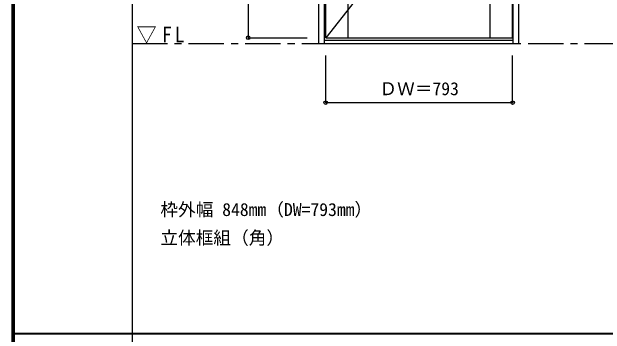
# Model space of a CAD drawing. Units: millimetres, scale not verified. Extents: x -6000 to 5700, y -4307 to 4260.
# Drawn here: x -6000 to -3483, y 186 to 1553 of the extents above; entities that cross this region are included whole.
import ezdxf
from ezdxf.enums import TextEntityAlignment as Align

# ---------------------------------------------------------------- set-up
doc = ezdxf.new("R2010")
doc.units = ezdxf.units.MM
doc.header["$LTSCALE"] = 30
doc.header["$PDMODE"] = 32
doc.header["$PDSIZE"] = 15
doc.linetypes.add('CHAIN1', pattern=[8, 5, -1, 1, -1])
doc.linetypes.add('CHAIN2', pattern=[12, 9, -1, 1, -1])
for name, color, linetype in [('0-1_通り芯', 7, 'CHAIN1'), ('0-2_扉', 7, 'Continuous'), ('0-4_枠', 3, 'Continuous'), ('0-7', 7, 'CHAIN2'), ('0-A_文字', 7, 'Continuous'), ('0-B_寸法', 7, 'Continuous'), ('F-1_枠', 6, 'Continuous')]:
    doc.layers.add(name, color=color, linetype=linetype)
doc.styles.add('ＭＳ ゴシック', font='')
doc.styles.get('ＭＳ ゴシック').set_extended_font_data('MS Gothic')

msp = doc.modelspace()

# ---------------------------------------------------------------- linework, layer by layer
at = {"layer": '0-1_通り芯'}
msp.add_line((-5490, 1418), (5690, 1418), dxfattribs=at)
at = {"layer": '0-2_扉'}
for p, q in [((-4668.4, 1443), (-4668.4, 3438)), ((-3970.4, 1443), (-3970.4, 3438)), ((-3875.4, 1443), (-3875.4, 3438)), ((-4573.4, 1443), (-4573.4, 2394.73)), ((-4668.4, 1443), (-3875.4, 1443))]:
    msp.add_line(p, q, dxfattribs=at)
at = {"layer": '0-4_枠'}
for p, q in [((-4697.4, 1418), (-4697.4, 3465)), ((-3849.4, 1418), (-3849.4, 3465)), ((-4673.4, 1418), (-4673.4, 3441)), ((-3873.4, 1418), (-3873.4, 3441)), ((-4697.4, 1418), (-3849.4, 1418)), ((-4673.4, 1433), (-3873.4, 1433))]:
    msp.add_line(p, q, dxfattribs=at)
at = {"layer": '0-7'}
msp.add_lwpolyline([(-4668.4, 3438), (-3875.4, 2440.5), (-4668.4, 1443)], dxfattribs=at)
at = {"layer": '0-B_寸法', "color": 4}
for p, q in [((-4997.4, 3438), (-4997.4, 1443)), ((-4997.4, 1443), (-4747.4, 1443)), ((-4668.4, 1168), (-4668.4, 1368)), ((-3875.4, 1168), (-3875.4, 1368)), ((-4668.4, 1168), (-3875.4, 1168))]:
    msp.add_line(p, q, dxfattribs=at)
at = {"layer": '0-B_寸法'}
for p in [(-4997.4, 1443), (-4668.4, 1168), (-3875.4, 1168)]:
    msp.add_point(p, dxfattribs=at)
at = {"layer": 'F-1_枠'}
for p, q in [((-6000, 4175), (-6000, -4205)), ((-5995, 4175), (-5995, -4205)), ((-5990, 4175), (-5990, -4205)), ((-5490, 4175), (-5490, -3790)), ((-6000, 190.5), (5700, 190.5)), ((-6000, 187.5), (5700, 187.5))]:
    msp.add_line(p, q, dxfattribs=at)

# ---------------------------------------------------------------- texts
at = {"layer": '0-A_文字', "style": 'ＭＳ ゴシック'}
for s, p in [('枠外幅 848mm（DW=793mm）', (-5370, 670.5)), ('立体框組（角）', (-5370, 550.5))]:
    msp.add_text(s, height=54.99, dxfattribs=at).set_placement(p, align=Align.BOTTOM_LEFT)
at = {"layer": '0-A_文字', "insert": (-5471.25, 1418), "char_height": 65.98, "attachment_point": 7, "style": 'ＭＳ ゴシック'}
msp.add_mtext('\\T1.26;\\W0.95;▽FL', dxfattribs=at)
at = {"layer": '0-B_寸法', "style": 'ＭＳ ゴシック'}
msp.add_text('ＤＷ＝793', height=54.99, dxfattribs=at).set_placement((-4440.65, 1183), align=Align.BOTTOM_LEFT)

doc.saveas('drawing.dxf')
